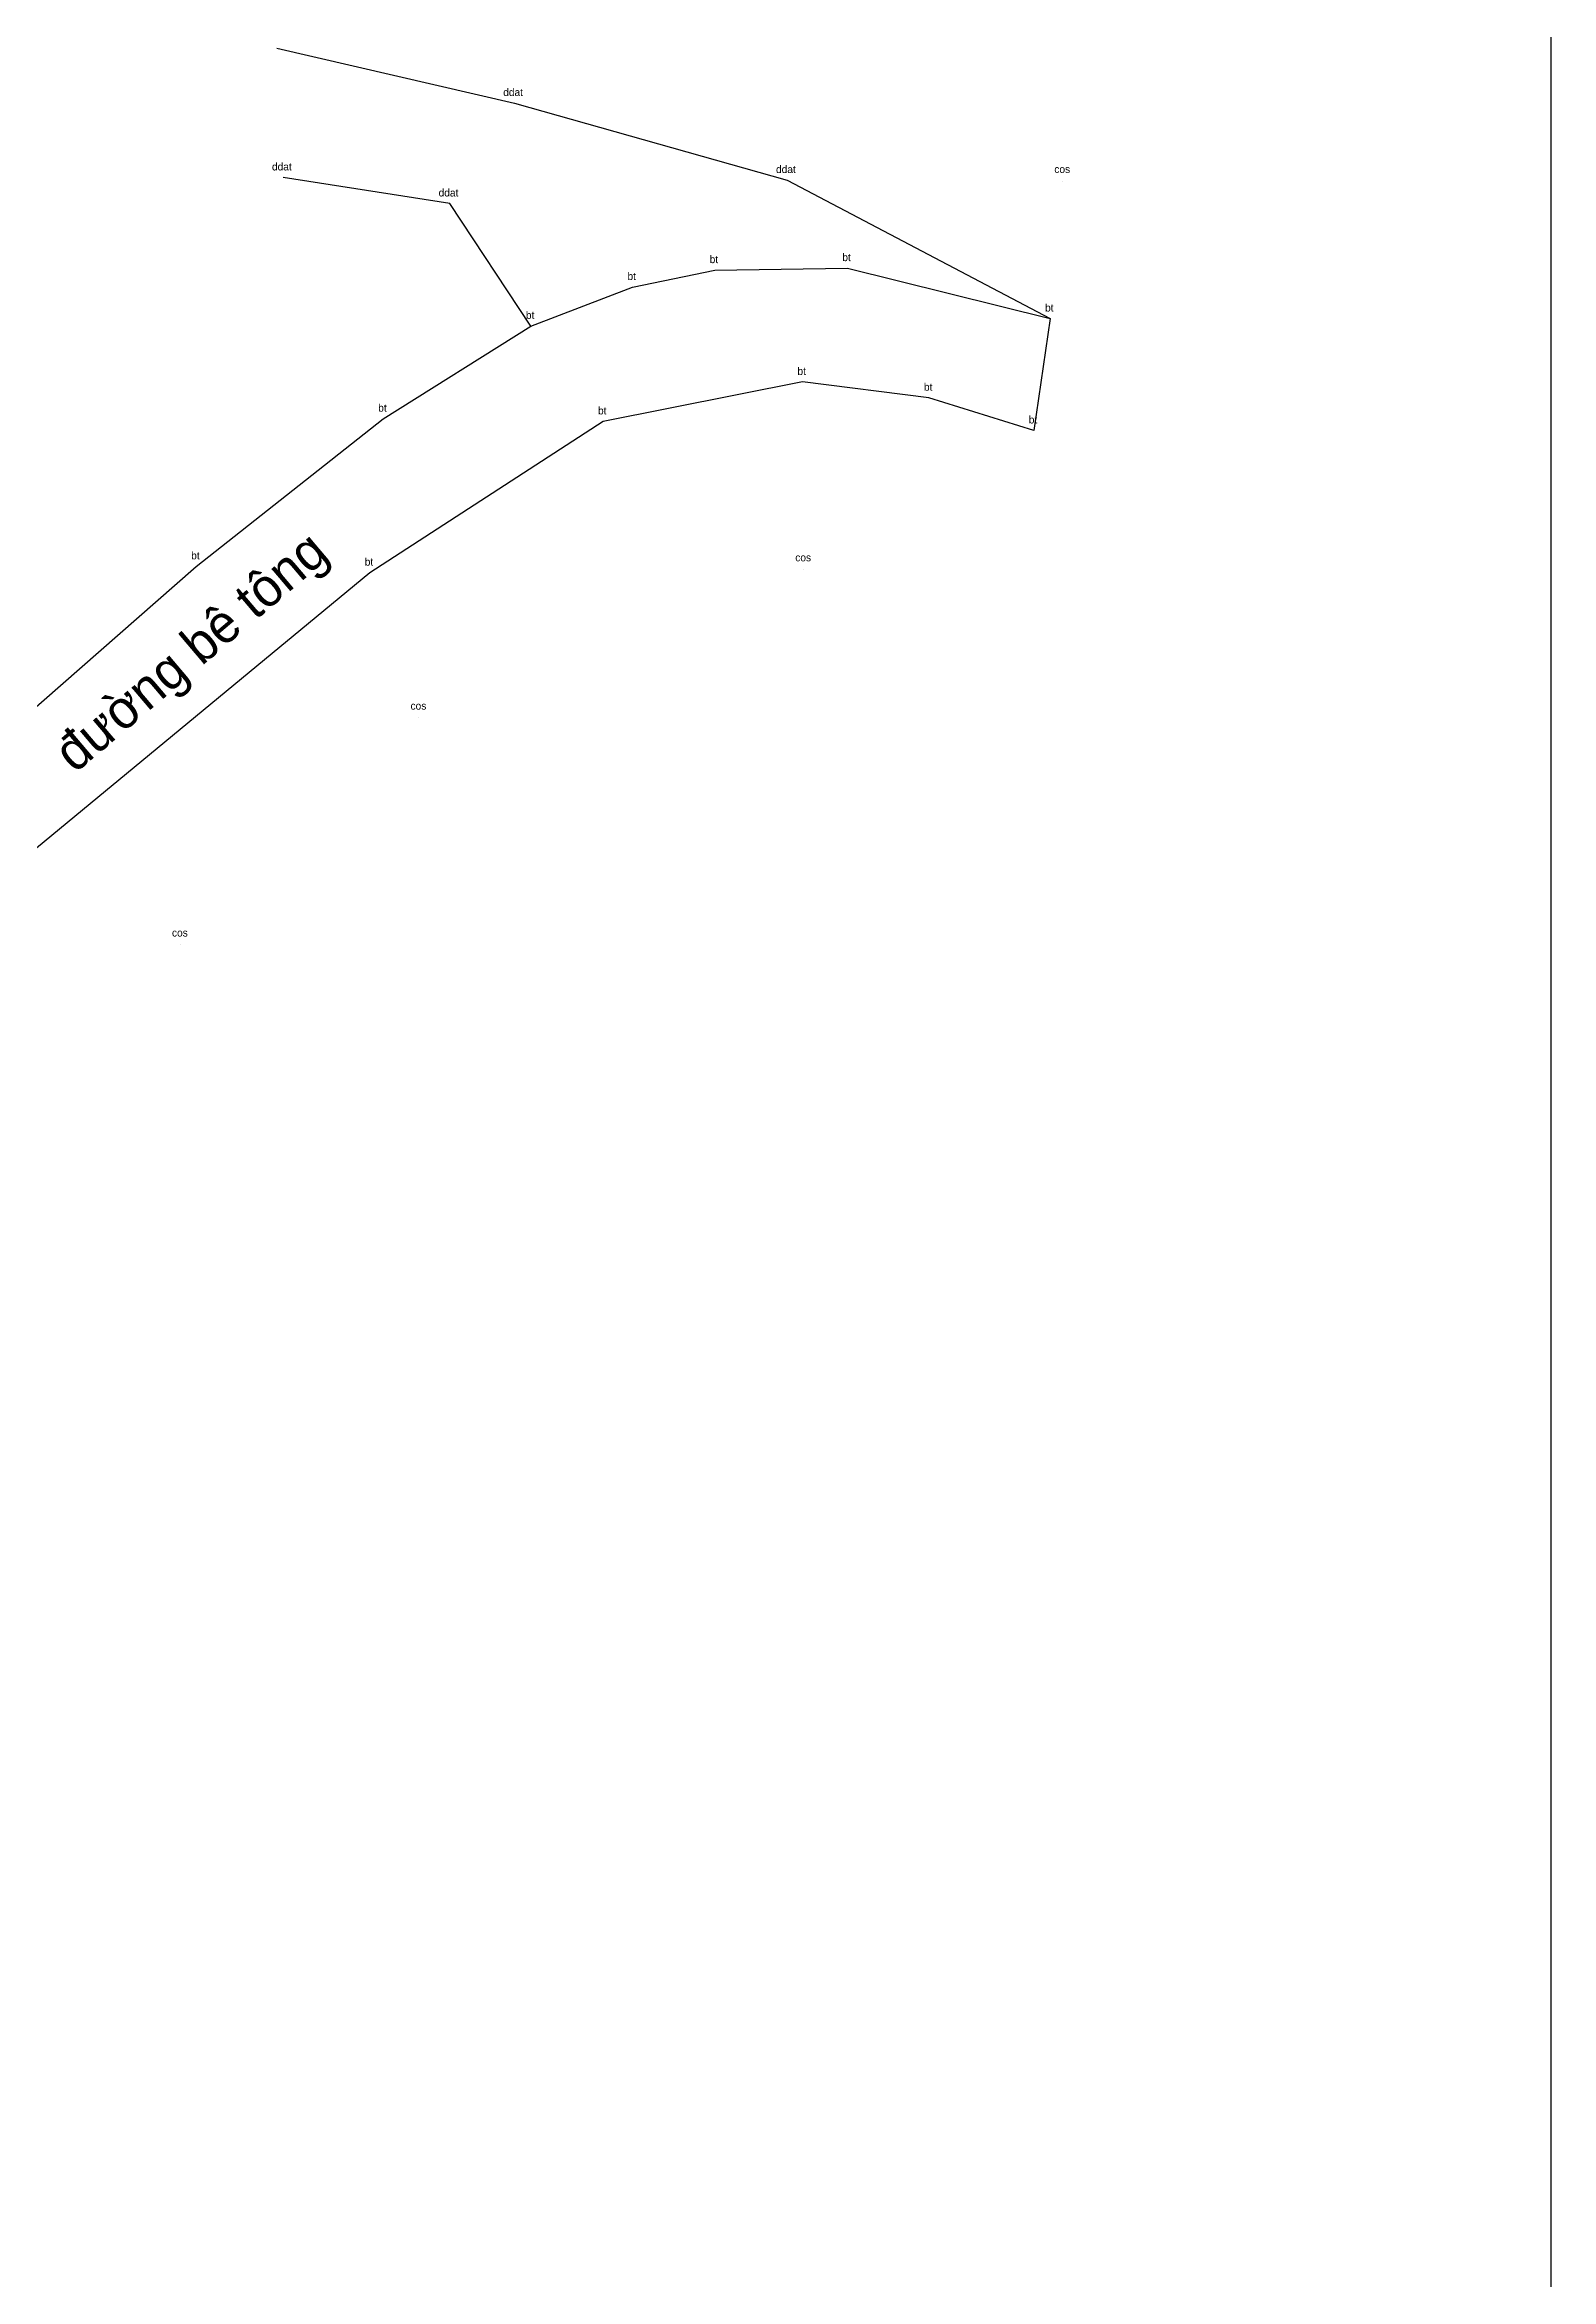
# Model space of a CAD drawing. Extents: x 543979 to 544300, y 1852451 to 1852854.
# Drawn here: x 544260.1 to 544299.8, y 1852509.4 to 1852568.2 of the extents above; entities that cross this region are included whole.
import ezdxf

# ---------------------------------------------------------------- set-up
doc = ezdxf.new("R2010")
doc.units = 0
for name, color, linetype in [('Level 2', 7, 'Continuous'), ('Level 30', 7, 'Continuous'), ('Level 4', 7, 'Continuous'), ('Level 5', 7, 'Continuous'), ('Level 7', 7, 'Continuous')]:
    doc.layers.add(name, color=color, linetype=linetype)

# ---------------------------------------------------------------- blocks, each defined once
blk = doc.blocks.new('POINT_DISPLAY')
blk.add_line((0, 0), (0, 0))

msp = doc.modelspace()

# ---------------------------------------------------------------- linework, layer by layer
at = {"layer": 'Level 30'}
msp.add_line((544286.552, 1852561.02), (544286.123, 1852558.072), dxfattribs=at)
msp.add_lwpolyline([(544286.123, 1852558.072), (544283.361, 1852558.934), (544280.03, 1852559.35), (544274.777, 1852558.31), (544268.634, 1852554.328), (544259.654, 1852546.91), (544253.997, 1852540.694), (544244.951, 1852530.833), (544233.519, 1852517.516), (544230.847, 1852519.761), (544235.765, 1852525.076), (544241.662, 1852531.532), (544249.216, 1852539.842), (544255.409, 1852546.904), (544264.063, 1852554.492), (544268.989, 1852558.383), (544272.878, 1852560.824), (544275.554, 1852561.85), (544277.718, 1852562.294), (544281.212, 1852562.347), (544286.552, 1852561.02)], dxfattribs=at)
at = {"layer": 'Level 5'}
for points in [[(544266.189, 1852568.141), (544272.441, 1852566.695), (544279.626, 1852564.666), (544286.552, 1852561.02)], [(544272.878, 1852560.824), (544270.74, 1852564.049), (544266.351, 1852564.735)]]:
    msp.add_lwpolyline(points, dxfattribs=at)
at = {"layer": 'Level 7'}
msp.add_lwpolyline([(543978.615, 1852450.537), (544299.752, 1852450.537), (544299.752, 1852854.289), (543978.615, 1852854.289)], close=True, dxfattribs=at)

# ---------------------------------------------------------------- block references
at = {"layer": 'Level 2', "xscale": 0.1, "yscale": 0.10000000000000002}
for p in [(544266.189, 1852568.141), (544272.441, 1852566.695), (544266.351, 1852564.735), (544279.626, 1852564.666), (544286.876, 1852564.635), (544270.74, 1852564.049), (544277.718, 1852562.294), (544281.212, 1852562.347), (544275.554, 1852561.85), (544286.552, 1852561.02), (544272.878, 1852560.824), (544280.03, 1852559.35), (544283.361, 1852558.934), (544268.989, 1852558.383), (544274.777, 1852558.31), (544286.123, 1852558.072), (544264.063, 1852554.492), (544268.634, 1852554.328), (544280.053, 1852554.409), (544269.92, 1852550.503), (544263.637, 1852544.527)]:
    msp.add_blockref('POINT_DISPLAY', p, dxfattribs=at)

# ---------------------------------------------------------------- texts
at = {"layer": 'Level 4'}
for s, p in [('ddat', (544272.148, 1852566.881)), ('ddat', (544266.058, 1852564.921)), ('ddat', (544279.333, 1852564.852)), ('cos', (544286.663, 1852564.854)), ('ddat', (544270.447, 1852564.235)), ('bt', (544275.421, 1852562.036)), ('bt', (544277.585, 1852562.48)), ('bt', (544281.079, 1852562.533)), ('bt', (544272.745, 1852561.01)), ('bt', (544286.419, 1852561.206)), ('bt', (544279.897, 1852559.536)), ('bt', (544283.228, 1852559.12)), ('bt', (544268.856, 1852558.569)), ('bt', (544274.644, 1852558.496)), ('bt', (544285.99, 1852558.258)), ('bt', (544263.93, 1852554.678)), ('bt', (544268.501, 1852554.514)), ('cos', (544279.84, 1852554.628)), ('cos', (544269.707, 1852550.722)), ('cos', (544263.424, 1852544.746))]:
    msp.add_text(s, height=0.2, dxfattribs=at).set_placement(p)
at = {"layer": 'Level 7'}
msp.add_text('đường bê tông', height=1, rotation=40.31311, dxfattribs=at).set_placement((544260.865, 1852549.028))

doc.saveas('drawing.dxf')
